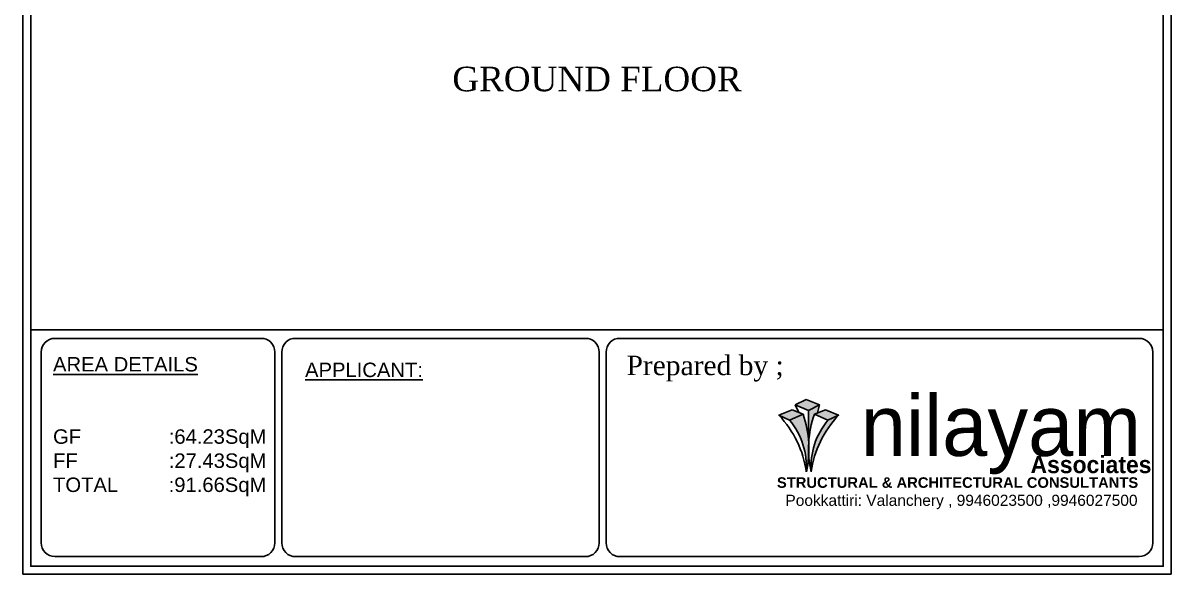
# Model space of a CAD drawing. Header units: inches. Extents: x -2903 to 3367, y -161 to 1064.
# Drawn here: x 891.79 to 904.89, y 496.02 to 502.31 of the extents above; entities that cross this region are included whole.
import ezdxf

# ---------------------------------------------------------------- set-up
doc = ezdxf.new("R2010")
doc.units = ezdxf.units.IN
doc.header["$MEASUREMENT"] = 0
doc.layers.add('--plan', color=7, linetype='Continuous')
doc.layers.add('PLAN', color=10, linetype='Continuous')
doc.styles.add('SA', font='times.ttf')
doc.styles.get("Standard").update_dxf_attribs({"font": 'arial.ttf'})
pattern_1 = [(45, (-211.66632, -78.86238), (-0.088388348, 0.088388348), [])]

# ---------------------------------------------------------------- blocks, each defined once
blk = doc.blocks.new('nilayan new')
h = blk.add_hatch(color=256)
h.set_gradient(color1=(13, 97, 231), color2=(163, 196, 250), one_color=1, tint=0.81, name='HEMISPHERICAL')
h.paths.add_polyline_path([(-542.848, 296.148), (-543.052, 296.23), (-543.218, 296.149), (-543.018, 296.064)])
h.paths.add_polyline_path([(-543.016, 295.622, -0.006631), (-543.013, 295.58, -0.069334), (-542.927, 296.007), (-542.882, 296.026), (-542.848, 296.148), (-543.018, 296.064)])
h = blk.add_hatch(color=256)
h.set_gradient(color1=(171, 171, 160), color2=(233, 233, 231), one_color=1, tint=0.91)
h.paths.add_polyline_path([(-543.265, 296.076), (-543.464, 295.991), (-543.303, 295.916), (-543.099, 296.007)])
h.paths.add_polyline_path([(-543.099, 296.007), (-543.303, 295.916, -0.197043), (-543.05, 295.133, 0.041266), (-543.013, 295.39, -0.030102), (-543.013, 295.58, 0.069334)])
h.paths.add_polyline_path([(-542.927, 296.007), (-542.722, 295.916), (-542.561, 295.991), (-542.76, 296.076)])
h.paths.add_polyline_path([(-542.561, 295.991), (-542.722, 295.916, 0.197043), (-542.976, 295.133, -0.158169)])
for p, q in [((-543.052, 296.23), (-543.218, 296.149)), ((-543.018, 296.064), (-543.218, 296.149)), ((-543.218, 296.149), (-543.163, 296.034)), ((-543.052, 296.23), (-542.848, 296.148)), ((-542.848, 296.148), (-543.018, 296.064)), ((-542.848, 296.148), (-542.882, 296.026)), ((-543.464, 295.991), (-543.265, 296.076)), ((-543.303, 295.916), (-543.464, 295.991)), ((-543.099, 296.007), (-543.303, 295.916)), ((-543.265, 296.076), (-543.099, 296.007)), ((-543.018, 296.064), (-543.016, 295.622)), ((-542.76, 296.076), (-542.927, 296.007)), ((-542.927, 296.007), (-542.722, 295.916)), ((-542.561, 295.991), (-542.76, 296.076)), ((-542.722, 295.916), (-542.561, 295.991))]:
    blk.add_line(p, q)
for points in [[(-543.265, 296.076), (-543.099, 296.007), (-543.303, 295.916), (-543.464, 295.991), (-543.265, 296.076)], [(-542.76, 296.076), (-542.561, 295.991), (-542.722, 295.916), (-542.927, 296.007), (-542.76, 296.076)]]:
    blk.add_lwpolyline(points)
for centre, radius, start, end in [((-544.579, 294.922), 1.544, 7.8259, 43.7778), ((-544.588, 295.485), 1.579, 347.0994, 19.3132), ((-541.437, 295.485), 1.579, 160.6868, 192.9006), ((-541.446, 294.922), 1.544, 136.2222, 172.1741), ((-544.132, 295.215), 1.085, 355.6446, 40.2323), ((-541.893, 295.215), 1.085, 139.7677, 184.3554)]:
    blk.add_arc(centre, radius, start, end)
at = {"attachment_point": 1}
for s, width, insert, char_height in [('{\\fBauhaus|b0|i0|c0|p2;\\C5;nilayam}', 18.84828, (-542.225, 296.297), 0.92248), ('Pookkattiri: Valanchery , 9946023500 ,9946027500', 13.33237, (-543.366, 294.786), 0.168)]:
    blk.add_mtext_dynamic_manual_height_columns(s, width=width, gutter_width=1, heights=[0], dxfattribs=dict(at, insert=insert, char_height=char_height))
for s, insert, char_height, width in [('{\\fBauhaus|b1|i0|c0|p2;Associates}', (-539.651, 295.373), 0.25945, 11.05359), ('{\\fArial Greek|b1|i0|c0|p34;STRUCTURAL & ARCHITECTURAL CONSULTANTS}', (-543.495, 295.051), 0.16, 15.33754)]:
    blk.add_mtext(s, dxfattribs=dict(at, insert=insert, char_height=char_height, width=width))

msp = doc.modelspace()

# ---------------------------------------------------------------- hatches: boundary and pattern name
h = msp.add_hatch()
h.set_pattern_fill('ANSI31', color=256)
h.set_pattern_definition(pattern_1)
h.paths.add_polyline_path([(894.23, 510.9), (893.99, 510.9), (893.99, 510.06), (894.23, 510.06)])
h.paths.add_polyline_path([(893.258, 506.733), (893.767, 506.733), (893.767, 507.104), (893.258, 507.104)], flags=9)
h.paths.add_polyline_path([(895.177, 510.895), (895.687, 510.895), (895.687, 511.265), (895.177, 511.265)], flags=9)
h.paths.add_polyline_path([(899.777, 510.895), (900.287, 510.895), (900.287, 511.265), (899.777, 511.265)], flags=9)
h.paths.add_polyline_path([(893.15, 513.504), (902.915, 513.504), (902.915, 514.049), (893.15, 514.049)], flags=9)
h.paths.add_polyline_path([(895.464, 502.552), (895.983, 502.552), (895.983, 502.964), (895.464, 502.964)], flags=9)
h.paths.add_polyline_path([(892.074, 496.858), (894.604, 496.858), (894.604, 498.581), (892.074, 498.581)], flags=9)
h.paths.add_polyline_path([(894.968, 498.177), (896.395, 498.177), (896.395, 498.517), (894.968, 498.517)], flags=9)
h.paths.add_polyline_path([(898.615, 498.16), (900.48, 498.16), (900.48, 498.635), (898.615, 498.635)], flags=25)
h.paths.add_polyline_path([(898.615, 498.16), (900.48, 498.16), (900.48, 498.635), (898.615, 498.635)], flags=25)
h.paths.add_polyline_path([(896.604, 501.373), (899.975, 501.373), (899.975, 501.971), (896.604, 501.971)], flags=9)
h.paths.add_polyline_path([(898.606, 503.557), (899.826, 503.557), (899.826, 504.303), (898.606, 504.303)], flags=9)
h.paths.add_polyline_path([(895.982, 507.279), (896.439, 507.279), (896.439, 507.691), (895.982, 507.691)], flags=9)
h.paths.add_polyline_path([(902.761, 505.585), (903.048, 505.585), (903.048, 505.997), (902.761, 505.997)], flags=9)
h.paths.add_polyline_path([(893.696, 506.519), (893.982, 506.519), (893.982, 506.931), (893.696, 506.931)], flags=9)
h.paths.add_polyline_path([(903.204, 508.163), (903.723, 508.163), (903.723, 508.575), (903.204, 508.575)], flags=9)
h.paths.add_polyline_path([(901.464, 510.297), (901.984, 510.297), (901.984, 510.709), (901.464, 510.709)], flags=9)
h.paths.add_polyline_path([(898.122, 510.272), (898.641, 510.272), (898.641, 510.684), (898.122, 510.684)], flags=9)
h.paths.add_polyline_path([(893.426, 509.036), (893.945, 509.036), (893.945, 509.448), (893.426, 509.448)], flags=9)
h.paths.add_polyline_path([(893.475, 504.203), (893.994, 504.203), (893.994, 504.615), (893.475, 504.615)], flags=9)
h.paths.add_polyline_path([(894.38, 505.783), (894.837, 505.783), (894.837, 506.195), (894.38, 506.195)], flags=9)
h.paths.add_polyline_path([(895.979, 510.517), (896.436, 510.517), (896.436, 510.929), (895.979, 510.929)], flags=9)
h.paths.add_polyline_path([(896.61, 505.773), (897.067, 505.773), (897.067, 506.185), (896.61, 506.185)], flags=9)
h.paths.add_polyline_path([(900.367, 506.68), (900.824, 506.68), (900.824, 507.092), (900.367, 507.092)], flags=9)
h.paths.add_polyline_path([(897.937, 504.559), (898.254, 504.559), (898.254, 504.971), (897.937, 504.971)], flags=9)
h.paths.add_polyline_path([(901.722, 505.096), (902.365, 505.096), (902.365, 505.508), (901.722, 505.508)], flags=9)
h.paths.add_polyline_path([(894.232, 506.281), (895.45, 506.281), (895.45, 507.027), (894.232, 507.027)], flags=9)
h.paths.add_polyline_path([(894.732, 508.403), (896.058, 508.403), (896.058, 509.15), (894.732, 509.15)], flags=9)
h.paths.add_polyline_path([(901.305, 508.334), (902.927, 508.334), (902.927, 509.08), (901.305, 509.08)], flags=9)
h.paths.add_polyline_path([(897.678, 507.721), (898.907, 507.721), (898.907, 508.467), (897.678, 508.467)], flags=9)
h.paths.add_polyline_path([(894.727, 503.822), (896.348, 503.822), (896.348, 504.569), (894.727, 504.569)], flags=9)
at = {"transparency": 33554582}
h = msp.add_hatch(dxfattribs=at)
h.set_pattern_fill('ANSI31', color=256)
h.set_pattern_definition(pattern_1)
h.paths.add_polyline_path([(893.99, 502.94), (894.98, 502.94), (894.98, 503.18), (894.23, 503.18), (894.23, 503.93), (893.99, 503.93)])
h.paths.add_polyline_path([(897.097, 502.419), (897.607, 502.419), (897.607, 502.79), (897.097, 502.79)], flags=9)
h.paths.add_polyline_path([(893.258, 506.733), (893.767, 506.733), (893.767, 507.104), (893.258, 507.104)], flags=9)
h.paths.add_polyline_path([(895.464, 502.552), (895.983, 502.552), (895.983, 502.964), (895.464, 502.964)], flags=9)
h.paths.add_polyline_path([(892.074, 496.858), (894.604, 496.858), (894.604, 498.581), (892.074, 498.581)], flags=9)
h.paths.add_polyline_path([(894.968, 498.177), (896.395, 498.177), (896.395, 498.517), (894.968, 498.517)], flags=9)
h.paths.add_polyline_path([(898.615, 498.16), (900.48, 498.16), (900.48, 498.635), (898.615, 498.635)], flags=9)
h.paths.add_polyline_path([(896.604, 501.373), (899.975, 501.373), (899.975, 501.971), (896.604, 501.971)], flags=9)
h.paths.add_polyline_path([(898.606, 503.557), (899.826, 503.557), (899.826, 504.303), (898.606, 504.303)], flags=9)
h.paths.add_polyline_path([(895.982, 507.279), (896.439, 507.279), (896.439, 507.691), (895.982, 507.691)], flags=9)
h.paths.add_polyline_path([(902.761, 505.585), (903.048, 505.585), (903.048, 505.997), (902.761, 505.997)], flags=9)
h.paths.add_polyline_path([(893.696, 506.519), (893.982, 506.519), (893.982, 506.931), (893.696, 506.931)], flags=9)
h.paths.add_polyline_path([(903.204, 508.163), (903.723, 508.163), (903.723, 508.575), (903.204, 508.575)], flags=9)
h.paths.add_polyline_path([(901.464, 510.297), (901.984, 510.297), (901.984, 510.709), (901.464, 510.709)], flags=9)
h.paths.add_polyline_path([(898.122, 510.272), (898.641, 510.272), (898.641, 510.684), (898.122, 510.684)], flags=9)
h.paths.add_polyline_path([(893.426, 509.036), (893.945, 509.036), (893.945, 509.448), (893.426, 509.448)], flags=9)
h.paths.add_polyline_path([(893.475, 504.203), (893.994, 504.203), (893.994, 504.615), (893.475, 504.615)], flags=9)
h.paths.add_polyline_path([(894.38, 505.783), (894.837, 505.783), (894.837, 506.195), (894.38, 506.195)], flags=9)
h.paths.add_polyline_path([(895.979, 510.517), (896.436, 510.517), (896.436, 510.929), (895.979, 510.929)], flags=9)
h.paths.add_polyline_path([(896.61, 505.773), (897.067, 505.773), (897.067, 506.185), (896.61, 506.185)], flags=9)
h.paths.add_polyline_path([(900.367, 506.68), (900.824, 506.68), (900.824, 507.092), (900.367, 507.092)], flags=9)
h.paths.add_polyline_path([(897.937, 504.559), (898.254, 504.559), (898.254, 504.971), (897.937, 504.971)], flags=9)
h.paths.add_polyline_path([(901.722, 505.096), (902.365, 505.096), (902.365, 505.508), (901.722, 505.508)], flags=9)
h.paths.add_polyline_path([(894.232, 506.281), (895.45, 506.281), (895.45, 507.027), (894.232, 507.027)], flags=9)
h.paths.add_polyline_path([(894.732, 508.403), (896.058, 508.403), (896.058, 509.15), (894.732, 509.15)], flags=9)
h.paths.add_polyline_path([(901.305, 508.334), (902.927, 508.334), (902.927, 509.08), (901.305, 509.08)], flags=9)
h.paths.add_polyline_path([(897.678, 507.721), (898.907, 507.721), (898.907, 508.467), (897.678, 508.467)], flags=9)
h.paths.add_polyline_path([(894.727, 503.822), (896.348, 503.822), (896.348, 504.569), (894.727, 504.569)], flags=9)

# ---------------------------------------------------------------- linework, layer by layer
for p, q in [((892.154, 498.712), (894.514, 498.712)), ((894.894, 498.712), (898.207, 498.712)), ((904.525, 498.712), (898.6, 498.712)), ((891.998, 498.169), (891.998, 498.556)), ((894.663, 498.556), (894.663, 498.169)), ((894.745, 498.556), (894.745, 498.169)), ((898.363, 498.556), (898.363, 498.169)), ((898.444, 498.556), (898.444, 498.169)), ((904.681, 498.169), (904.681, 498.556)), ((891.998, 496.378), (891.998, 498.45)), ((894.663, 498.45), (894.663, 496.378)), ((894.745, 498.45), (894.745, 496.378)), ((898.363, 498.45), (898.363, 496.378)), ((898.444, 498.45), (898.444, 496.378)), ((904.681, 496.378), (904.681, 498.45)), ((894.514, 496.222), (892.154, 496.222)), ((898.207, 496.222), (894.894, 496.222)), ((898.6, 496.222), (904.525, 496.222))]:
    msp.add_line(p, q)
for centre, radius, start, end in [((892.154, 498.556), 0.156, 90, 180), ((894.51, 498.559), 0.153, 358.8163, 91.1837), ((894.897, 498.559), 0.153, 88.8163, 181.1837), ((898.21, 498.559), 0.153, 358.8163, 91.1837), ((898.597, 498.559), 0.153, 88.8163, 181.1837), ((904.525, 498.556), 0.156, 0, 90), ((892.154, 496.378), 0.156, 180, 270), ((894.51, 496.375), 0.153, 268.8163, 1.1837), ((894.897, 496.375), 0.153, 178.8163, 271.1837), ((898.21, 496.375), 0.153, 268.8163, 1.1837), ((898.597, 496.375), 0.153, 178.8163, 271.1837), ((904.525, 496.378), 0.156, 270, 0)]:
    msp.add_arc(centre, radius, start, end)
at = {"layer": 'PLAN', "color": 0}
for p, q in [((891.878, 498.811), (904.797, 498.811)), ((891.88, 496.112), (904.799, 496.112))]:
    msp.add_line(p, q, dxfattribs=at)
for points in [[(904.888, 514.545), (891.791, 514.545), (891.791, 496.022), (904.888, 496.022)], [(904.799, 514.456), (891.88, 514.456), (891.88, 496.112), (904.799, 496.112)]]:
    msp.add_lwpolyline(points, close=True, dxfattribs=at)

# ---------------------------------------------------------------- block references
at = {"xscale": 0.7527468543341781, "yscale": 0.7527468543341781, "zscale": 0.7527468543341781}
msp.add_blockref('nilayan new', (1309.506, 275.028), dxfattribs=at)

# ---------------------------------------------------------------- texts
at = {"layer": '--plan', "ltscale": 0.1, "insert": (896.689, 501.812), "char_height": 0.28, "width": 17.51749, "attachment_point": 1, "style": 'SA'}
msp.add_mtext('GROUND FLOOR', dxfattribs=at)
at = {"insert": (898.676, 498.515), "char_height": 0.22274, "width": 5.17048, "attachment_point": 1}
msp.add_mtext('{\\fTimes New Roman|b0|i0|c0|p18;Prepared by ;}', dxfattribs=at)
msp.add_mtext('{\\fTimes New Roman|b0|i0|c0|p18;Prepared by ;}', dxfattribs=at)
at = {"layer": 'PLAN', "color": 0, "char_height": 0.16499, "attachment_point": 1}
for s, insert, width in [('\\pxt4.6154;{\\LAREA DETAILS}\\P\\P\\P\\ptz;GF ^I^I:64.23SqM\\PFF^I^I:27.43SqM\\PTOTAL         :91.66SqM', (892.134, 498.499), 2.70261), ('\\pxt4.6154;{\\LAPPLICANT:}', (895.009, 498.435), 3.31238)]:
    msp.add_mtext(s, dxfattribs=dict(at, insert=insert, width=width))

doc.saveas('drawing.dxf')
